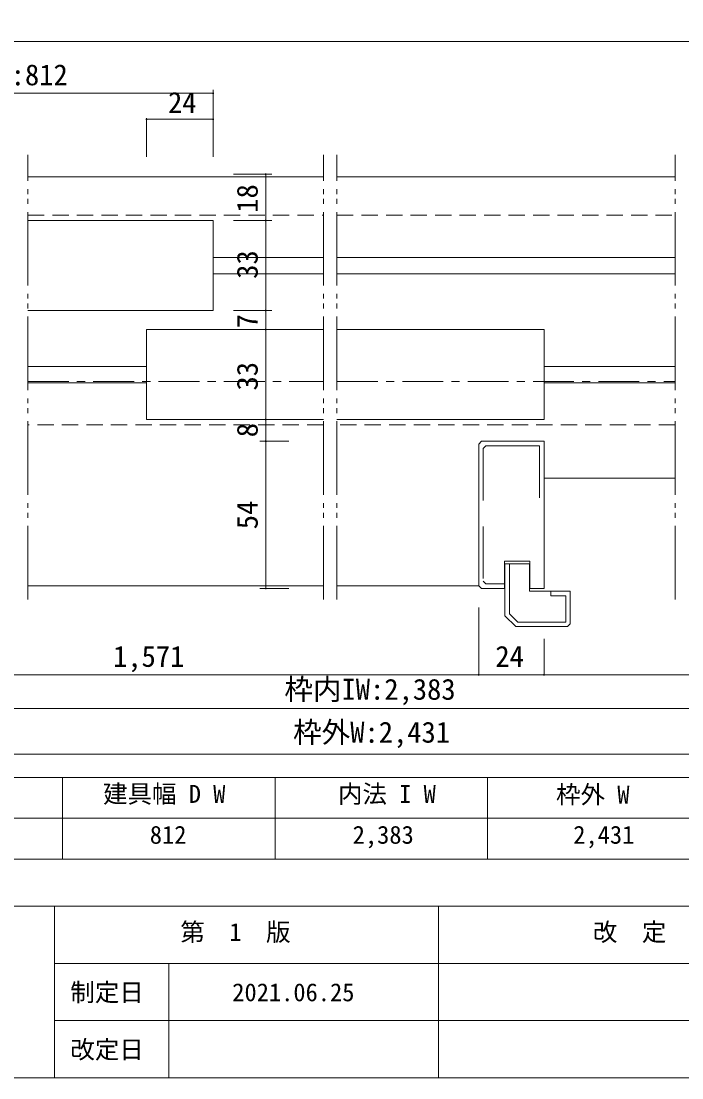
# Model space of a CAD drawing. Units: millimetres on the paper, enlarged 10 times, with parts at other scales. Extents: x -2000 to 2000, y -1385 to 1385.
# Drawn here: x -1231 to -422, y -1385 to -92 of the extents above; entities that cross this region are included whole.
import ezdxf
from ezdxf.enums import TextEntityAlignment as Align

# ---------------------------------------------------------------- set-up
doc = ezdxf.new("R2010")
doc.units = ezdxf.units.MM
doc.header["$LTSCALE"] = 10
for name, pattern in [('CHAIN1', [8, 5, -1, 1, -1]), ('DOUBLE_CHAIN2', [12.8, 9, -1, 0.6, -0.6, 0.6, -1]), ('USER2', [9.525, 6.35, -3.175]), ('USER9', [3, 2, -1])]:
    doc.linetypes.add(name, pattern=pattern)
doc.layers.add('1-1_0', color=7, linetype='Continuous', lineweight=20)
doc.layers.add('2-0_18', color=7, linetype='Continuous', lineweight=18)
doc.styles.add('ＭＳ ゴシック', font='')
doc.styles.get('ＭＳ ゴシック').set_extended_font_data('MS Gothic')

msp = doc.modelspace()

# ---------------------------------------------------------------- linework, layer by layer
at = {"layer": '1-1_0'}
for p, q in [((380, -117.5), (-1950, -117.5)), ((380, -117.5), (-1950, -117.5)), ((380, -1017.5), (-1950, -1017.5)), ((380, -1017.5), (-1950, -1017.5)), ((-1180, -1017.5), (-1180, -1117.5)), ((-920, -1017.5), (-920, -1117.5)), ((-660, -1017.5), (-660, -1117.5)), ((380, -1067.5), (-1950, -1067.5)), ((380, -1117.5), (-1950, -1117.5)), ((2000, -1175), (-2000, -1175)), ((-1190, -1175), (-1190, -1385)), ((-720, -1175), (-720, -1385)), ((2000, -1245), (-1190, -1245)), ((-1050, -1245), (-1050, -1385)), ((60, -1315), (-1190, -1315))]:
    msp.add_line(p, q, dxfattribs=at)
msp.add_lwpolyline([(-2000, -1385), (2000, -1385), (2000, 1385), (-2000, 1385)], close=True, dxfattribs=at)
at = {"layer": '2-0_18', "color": 4, "lineweight": 9}
for p, q in [((-1435.09, -180.79), (-995.68, -180.79)), ((-995.68, -258.56), (-995.68, -176.62)), ((-1077.87, -212.5), (-995.46, -212.5)), ((-1077.35, -211), (-1077.35, -258.56)), ((-924.09, -279.75), (-970.99, -279.75)), ((-931.42, -336.41), (-931.42, -279.75)), ((-924.09, -336.41), (-970.99, -336.41)), ((-931.42, -469.75), (-931.42, -336.41)), ((-924.09, -446.41), (-970.99, -446.41)), ((-931.42, -446.41), (-931.42, -469.75)), ((-931.42, -605.37), (-931.42, -469.75)), ((-931.42, -579.75), (-931.42, -469.75)), ((-931.42, -605.89), (-931.42, -476.79)), ((-903.33, -579.75), (-938.75, -579.75)), ((-903.33, -606.41), (-938.75, -606.41)), ((-931.42, -786.42), (-931.42, -606.41)), ((-903.27, -786.41), (-938.69, -786.41)), ((-931.42, -786.42), (-908.09, -786.42)), ((-670.73, -809.6), (-670.73, -892.04)), ((-590.73, -847.93), (-590.73, -892.04)), ((-670.73, -892.04), (-1417.9, -892.04)), ((-670.73, -892.04), (-590.73, -892.04)), ((-590.73, -892.04), (-91.59, -892.04)), ((-1417.9, -933.08), (-91.59, -933.08))]:
    msp.add_line(p, q, dxfattribs=at)
at = {"layer": '2-0_18', "linetype": 'DOUBLE_CHAIN2', "lineweight": 20}
for p, q in [((-1222.52, -799.95), (-1222.52, -256.22)), ((-860.85, -799.95), (-860.85, -256.22)), ((-844.18, -799.95), (-844.18, -256.22)), ((-430.31, -799.95), (-430.31, -256.22))]:
    msp.add_line(p, q, dxfattribs=at)
at = {"layer": '2-0_18', "lineweight": 20}
for p, q in [((-1222.52, -283.08), (-860.85, -283.08)), ((-844.18, -283.08), (-430.31, -283.08)), ((-1222.52, -336.41), (-995.68, -336.41)), ((-995.68, -381.41), (-860.85, -381.41)), ((-844.18, -381.41), (-430.31, -381.41)), ((-995.68, -401.41), (-860.85, -401.41)), ((-844.18, -401.41), (-430.31, -401.41)), ((-1077.35, -469.75), (-860.85, -469.75)), ((-860.85, -469.75), (-1060.68, -469.75)), ((-931.42, -469.75), (-860.85, -469.75)), ((-844.18, -469.75), (-611.51, -469.75)), ((-717.96, -469.75), (-590.73, -469.75)), ((-590.73, -579.75), (-590.73, -469.75)), ((-1222.52, -514.75), (-1077.35, -514.75)), ((-590.73, -514.75), (-430.31, -514.75)), ((-1077.35, -534.75), (-1222.52, -534.75)), ((-590.73, -534.75), (-430.31, -534.75)), ((-860.85, -579.75), (-1060.68, -579.75)), ((-931.42, -579.75), (-860.85, -579.75)), ((-844.18, -579.75), (-611.51, -579.75)), ((-717.96, -579.75), (-590.73, -579.75)), ((-667.4, -606.41), (-670.73, -609.75)), ((-646.57, -606.41), (-667.4, -606.41)), ((-590.73, -606.41), (-646.57, -606.41)), ((-590.73, -786.41), (-590.73, -606.41)), ((-670.73, -609.75), (-670.73, -783.08)), ((-590.73, -651.41), (-430.31, -651.41)), ((-639.07, -786.41), (-639.07, -753.08)), ((-608.57, -756.41), (-638.57, -756.41)), ((-638.57, -819.75), (-638.57, -756.41)), ((-608.57, -789.75), (-608.57, -756.41)), ((-860.85, -783.08), (-1222.52, -783.08)), ((-670.73, -783.08), (-844.18, -783.08)), ((-670.73, -783.08), (-667.4, -786.41)), ((-667.4, -786.41), (-639.07, -786.41)), ((-590.73, -786.41), (-608.07, -786.41)), ((-625.23, -833.08), (-638.57, -819.75)), ((-625.23, -833.08), (-561.9, -833.08)), ((-561.9, -833.08), (-558.57, -829.75))]:
    msp.add_line(p, q, dxfattribs=at)
at = {"layer": '2-0_18', "linetype": 'USER9'}
for p, q in [((-1222.52, -329.75), (-860.85, -329.75)), ((-844.18, -329.75), (-430.31, -329.75)), ((-860.85, -586.41), (-1222.52, -586.41)), ((-430.31, -586.41), (-844.18, -586.41))]:
    msp.add_line(p, q, dxfattribs=at)
at = {"layer": '2-0_18', "linetype": 'CHAIN1', "lineweight": 20}
for p, q in [((-1222.52, -533.08), (-860.85, -533.08)), ((-844.18, -533.08), (-430.31, -533.08))]:
    msp.add_line(p, q, dxfattribs=at)
at = {"layer": '2-0_18', "linetype": 'USER2', "lineweight": 20}
for p, q in [((-661.85, -611.96), (-665.18, -615.3)), ((-665.18, -615.3), (-665.18, -777.53)), ((-646.57, -611.96), (-661.85, -611.96)), ((-596.28, -611.96), (-646.57, -611.96)), ((-596.28, -611.96), (-596.28, -701.97)), ((-661.85, -780.86), (-665.18, -777.53)), ((-661.85, -780.86), (-639.07, -780.86))]:
    msp.add_line(p, q, dxfattribs=at)
at = {"layer": '2-0_18', "lineweight": 20}
for points in [[(-1222.52, -446.41), (-995.68, -446.41), (-995.68, -336.41)], [(-1077.35, -469.75), (-1077.35, -579.75), (-860.85, -579.75)], [(-607.4, -469.75), (-844.18, -469.75), (-734.63, -469.75)], [(-607.4, -579.75), (-844.18, -579.75), (-734.63, -579.75)], [(-639.07, -753.08), (-608.07, -753.08), (-608.07, -786.41)], [(-558.57, -829.75), (-558.57, -789.75), (-608.57, -789.75)]]:
    msp.add_lwpolyline(points, dxfattribs=at)
at = {"layer": '2-0_18', "linetype": 'USER2', "lineweight": 20}
msp.add_lwpolyline([(-633.02, -756.41), (-633.02, -817.45), (-622.93, -827.53), (-564.12, -827.53), (-564.12, -795.3), (-582.45, -795.3), (-582.45, -789.75)], dxfattribs=at)
at = {"layer": '2-0_18', "color": 4, "lineweight": 9}
msp.add_lwpolyline([(-1497.9, -847.93), (-1497.9, -989.13), (-11.59, -989.13)], dxfattribs=at)
for centre, start, end in [((-995.68, -180.79), 0, 180), ((-995.68, -180.79), 180, 0), ((-1077.35, -212.5), 0, 180), ((-1077.35, -212.5), 180, 0), ((-995.68, -212.5), 0, 180), ((-995.68, -212.5), 180, 0), ((-931.42, -279.75), 90, 270), ((-931.42, -279.75), 270, 90), ((-931.42, -336.41), 90, 270), ((-931.42, -336.41), 270, 90), ((-931.42, -446.41), 90, 270), ((-931.42, -446.41), 90, 270), ((-931.42, -446.41), 90, 270), ((-931.42, -446.41), 90, 270), ((-931.42, -446.41), 90, 270), ((-931.42, -446.41), 90, 270), ((-931.42, -446.41), 90, 270), ((-931.42, -446.41), 270, 90), ((-931.42, -446.41), 270, 90), ((-931.42, -446.41), 270, 90), ((-931.42, -446.41), 270, 90), ((-931.42, -446.41), 270, 90), ((-931.42, -446.41), 270, 90), ((-931.42, -446.41), 270, 90), ((-931.42, -469.75), 90, 270), ((-931.42, -469.75), 90, 270), ((-931.42, -469.75), 90, 270), ((-931.42, -469.75), 90, 270), ((-931.42, -469.75), 90, 270), ((-931.42, -469.75), 90, 270), ((-931.42, -469.75), 270, 90), ((-931.42, -469.75), 270, 90), ((-931.42, -469.75), 270, 90), ((-931.42, -469.75), 270, 90), ((-931.42, -469.75), 270, 90), ((-931.42, -469.75), 270, 90), ((-931.42, -579.75), 90, 270), ((-931.42, -579.75), 90, 270), ((-931.42, -579.75), 270, 90), ((-931.42, -579.75), 270, 90), ((-931.42, -606.41), 90, 270), ((-931.42, -606.41), 270, 90), ((-931.36, -786.41), 90, 270), ((-931.36, -786.41), 270, 90), ((-670.73, -892.04), 0, 180), ((-670.73, -892.04), 0, 180), ((-590.73, -892.04), 0, 180), ((-590.73, -892.04), 0, 180), ((-670.73, -892.04), 180, 0), ((-670.73, -892.04), 180, 0), ((-590.73, -892.04), 180, 0), ((-590.73, -892.04), 180, 0)]:
    msp.add_arc(centre, 0.521, start, end, dxfattribs=at)

# ---------------------------------------------------------------- texts
at = {"layer": '1-1_0', "style": 'ＭＳ ゴシック'}
for s, p in [('建具幅 D W', (-1130.6, -1055.24)), ('内法 I W', (-843.03, -1055.24)), ('枠外 W', (-575.98, -1056.02)), ('812', (-1073.33, -1105.25)), ('2,383', (-824.97, -1105.25)), ('2,431', (-554.97, -1105.24)), ('第\u30001\u3000版', (-1035.97, -1224.21)), ('改\u3000定\u3000履\u3000歴 / History', (-530.99, -1224.21)), ('制定日', (-1170.61, -1297.92)), ('2021.06.25', (-972.4, -1297.92)), ('改定日', (-1170.61, -1367.92))]:
    msp.add_text(s, height=21.99, dxfattribs=at).set_placement(p, align=Align.BOTTOM_LEFT)
at = {"layer": '2-0_18', "style": 'ＭＳ ゴシック'}
for s, p in [('DW:812', (-1278.5, -178.7)), ('24', (-1051.02, -212.5)), ('1,571', (-1118.31, -889.96)), ('24', (-650.29, -889.96)), ('枠内IW:2,383', (-908.62, -930.23)), ('枠外W:2,431', (-897.95, -982.75))]:
    msp.add_text(s, height=25.66, dxfattribs=at).set_placement(p, align=Align.BOTTOM_LEFT)
for s, p in [('18', (-933.51, -326.85)), ('33', (-933.51, -407.69)), ('7', (-933.51, -468.19)), ('33', (-933.51, -544.3)), ('8', (-933.51, -601.45)), ('8', (-933.51, -601.45)), ('54', (-933.51, -713.96))]:
    msp.add_text(s, height=25.66, rotation=90, dxfattribs=at).set_placement(p, align=Align.BOTTOM_LEFT)

doc.saveas('drawing.dxf')
